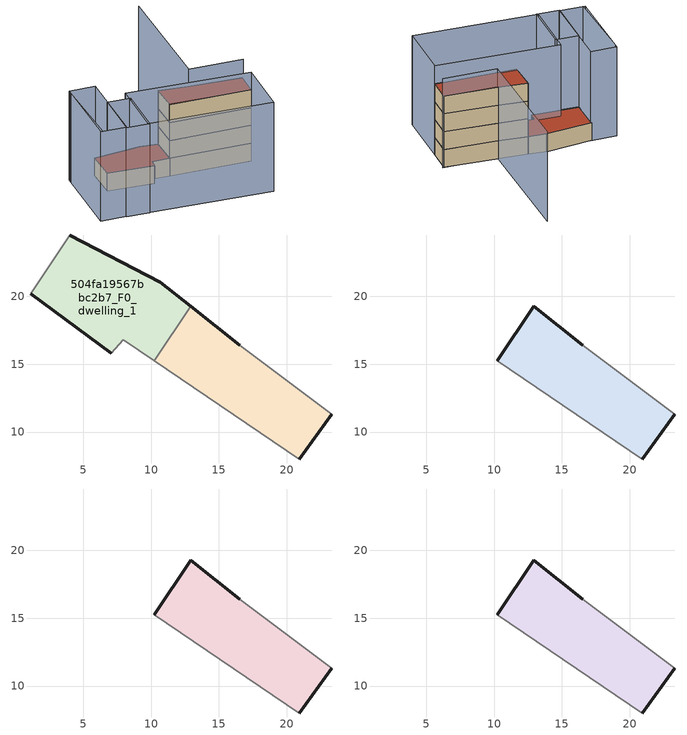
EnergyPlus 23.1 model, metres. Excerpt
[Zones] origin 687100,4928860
504fa19567bbc2b7_F0_dwelling_0
 floor ground (EU_floor_Construction): 20.94,8.01 23.31,11.31 16.55,16.39 12.93,19.28 10.22,15.27 z0
 wall outside (EU_wall_Construction): 12.93,19.28 16.55,16.39 / 23.31,11.31 20.94,8.01 z0:3
 wall adiabatic (EU_wall_Construction): 20.94,8.01 10.22,15.27 / 16.55,16.39 23.31,11.31 z0:3
 wall to 504fa19567bbc2b7_F0_dwelling_1 (EU_wall_Construction): 10.22,15.27 12.93,19.28 z0:3
504fa19567bbc2b7_F0_dwelling_1
 floor ground (EU_floor_Construction): 10.22,15.27 12.93,19.28 10.69,21.06 4.01,24.53 1.14,20.19 7.06,15.81 7.94,16.81 z0
 wall outside (EU_wall_Construction): 7.06,15.81 1.14,20.19 / 4.01,24.53 10.69,21.06 12.93,19.28 z0:3
 wall adiabatic (EU_wall_Construction): 10.22,15.27 7.94,16.81 7.06,15.81 / 1.14,20.19 4.01,24.53 z0:3
 roof outside (EU_roof_Construction): 10.69,21.06 12.93,19.28 10.22,15.27 7.94,16.81 7.06,15.81 1.14,20.19 4.01,24.53 z3
504fa19567bbc2b7_F1_dwelling_0
 floor to 504fa19567bbc2b7_F0_dwelling_0 (EU_floor_Construction): 20.94,8.01 23.31,11.31 16.54,16.39 12.93,19.28 10.22,15.27 z3
 wall outside (EU_wall_Construction): 10.22,15.27 12.93,19.28 16.55,16.39 / 23.31,11.31 20.94,8.01 z3:6
 wall adiabatic (EU_wall_Construction): 20.94,8.01 10.22,15.27 / 16.55,16.39 23.31,11.31 z3:6
504fa19567bbc2b7_F2_dwelling_0
 floor to 504fa19567bbc2b7_F1_dwelling_0 (EU_floor_Construction): 20.94,8.01 23.31,11.31 16.54,16.39 12.93,19.28 10.22,15.27 z6
 wall outside (EU_wall_Construction): 10.22,15.27 12.93,19.28 16.55,16.39 / 23.31,11.31 20.94,8.01 z6:9
 wall adiabatic (EU_wall_Construction): 20.94,8.01 10.22,15.27 / 16.55,16.39 23.31,11.31 z6:9
504fa19567bbc2b7_F3_dwelling_0
 floor to 504fa19567bbc2b7_F2_dwelling_0 (EU_floor_Construction): 20.94,8.01 23.31,11.31 16.54,16.39 12.93,19.28 10.22,15.27 z9
 wall outside (EU_wall_Construction): 10.22,15.27 12.93,19.28 16.55,16.39 / 23.31,11.31 20.94,8.01 z9:12
 wall adiabatic (EU_wall_Construction): 20.94,8.01 10.22,15.27 / 16.55,16.39 23.31,11.31 z9:12
 roof outside (EU_roof_Construction): 16.55,16.39 23.31,11.31 20.94,8.01 10.22,15.27 12.93,19.28 z12
shading: 23.45,11.22 16.35,16.11 / 16.35,16.11 28.22,33.32 / 0.46,26.37 -6.57,15.66 / 15.12,-0.07 -0.93,11.51 / -0.93,11.51 4.9,19.58 / 4.9,19.58 20.94,8.01 / 20.94,8.01 15.12,-0.07 / -3.69,13.44 1.14,20.19 / 1.14,20.19 4.15,18.04 / 4.15,18.04 -0.69,11.29 / -0.69,11.29 -3.69,13.44 / -6.95,15.75 0.76,26.8 / 0.76,26.8 4.12,24.46 / 4.12,24.46 -3.6,13.4 / -3.6,13.4 -6.95,15.75 z0:15
[Building]
EU S2 Campaign: North Axis=0; Terrain=City; Solar Distribution=FullExterior
[Site:Location]
Bologna: Latitude=44.5; Longitude=11.25; Time Zone=1; Elevation=37
[SizingPeriod:WeatherFileDays]
AnnualSizingPeriod: Begin Month=1; Begin Day of Month=1; End Month=12; End Day of Month=31; Day of Week for Start Day=Monday; Use Weather File Daylight Saving Period=No; Use Weather File Rain and Snow Indicators=No
[MATERIAL]
EU_InternalMass_Material: Roughness=MediumRough; Thickness=0.1; Conductivity=1; Density=1800; Specific Heat=900; Thermal Absorptance=0.9; Solar Absorptance=0.7; Visible Absorptance=0.7
[MATERIAL:NOMASS] Roughness=MediumRough; Thermal Absorptance=0.9; Solar Absorptance=0.7; Visible Absorptance=0.7
Name | Thermal Resistance
EU_wall_NoMass | 0.937881
EU_roof_NoMass | 0.548572
EU_floor_NoMass | 0.71348
[CONSTRUCTION]
EU_wall_Construction: EU_wall_NoMass
EU_roof_Construction: EU_roof_NoMass
EU_floor_Construction: EU_floor_NoMass
EU_InternalMass_Construction: EU_InternalMass_Material
[ZONE] Type=1; Multiplier=1; Ceiling Height=autocalculate; Floor Area=autocalculate; Part of Total Floor Area=Yes
Name | Volume
504fa19567bbc2b7_F0_dwelling_0 | 171.968
504fa19567bbc2b7_F1_dwelling_0; 504fa19567bbc2b7_F2_dwelling_0; 504fa19567bbc2b7_F3_dwelling_0 | 171.967
504fa19567bbc2b7_F0_dwelling_1 | 171.973
[INTERNALMASS] Construction=EU_InternalMass_Construction
Name | Zone or ZoneList | Surface Area
504fa19567bbc2b7_F0_dwelling_0_EU_InternalMass | 504fa19567bbc2b7_F0_dwelling_0 | 57.3227
504fa19567bbc2b7_F0_dwelling_1_EU_InternalMass | 504fa19567bbc2b7_F0_dwelling_1 | 57.3236
504fa19567bbc2b7_F1_dwelling_0_EU_InternalMass | 504fa19567bbc2b7_F1_dwelling_0 | 114.649
504fa19567bbc2b7_F2_dwelling_0_EU_InternalMass | 504fa19567bbc2b7_F2_dwelling_0 | 114.649
504fa19567bbc2b7_F3_dwelling_0_EU_InternalMass | 504fa19567bbc2b7_F3_dwelling_0 | 114.649
[OTHEREQUIPMENT] Fuel Type=Electricity; Design Level Calculation Method=Watts/Area; Power per Zone Floor Area=1; Fraction Latent=0; Fraction Radiant=0; Fraction Lost=0; Carbon Dioxide Generation Rate=0; EndUse Subcategory=EU_Step8_InternalGains
Name | Zone or ZoneList or Space or SpaceList | Schedule
EU_Step8_InternalGain_504fa19567bbc2b7_F0_dwelling_0_f000 | 504fa19567bbc2b7_F0_dwelling_0 | EU_Step8_GainSchedule_504fa19567bbc2b7_F0_dwelling_0_f000
EU_Step8_InternalGain_504fa19567bbc2b7_F0_dwelling_1_f000 | 504fa19567bbc2b7_F0_dwelling_1 | EU_Step8_GainSchedule_504fa19567bbc2b7_F0_dwelling_1_f000
EU_Step8_InternalGain_504fa19567bbc2b7_F1_dwelling_0_f000 | 504fa19567bbc2b7_F1_dwelling_0 | EU_Step8_GainSchedule_504fa19567bbc2b7_F1_dwelling_0_f000
EU_Step8_InternalGain_504fa19567bbc2b7_F2_dwelling_0_f000 | 504fa19567bbc2b7_F2_dwelling_0 | EU_Step8_GainSchedule_504fa19567bbc2b7_F2_dwelling_0_f000
EU_Step8_InternalGain_504fa19567bbc2b7_F3_dwelling_0_f000 | 504fa19567bbc2b7_F3_dwelling_0 | EU_Step8_GainSchedule_504fa19567bbc2b7_F3_dwelling_0_f000
[ZONEVENTILATION:DESIGNFLOWRATE] Schedule=EU_AlwaysOn; Design Flow Rate Calculation Method=AirChanges/Hour; Air Changes per Hour=0.687892; Ventilation Type=Natural; Fan Pressure Rise=0; Fan Total Efficiency=1; Constant Term Coefficient=1; Temperature Term Coefficient=0; Velocity Term Coefficient=0; Velocity Squared Term Coefficient=0; Minimum Indoor Temperature=-100; Maximum Indoor Temperature=100; Delta Temperature=-100; Minimum Outdoor Temperature=-100; Maximum Outdoor Temperature=100; Maximum Wind Speed=40
Name | Zone or ZoneList or Space or SpaceList
EU_ConstantAir_504fa19567bbc2b7_F0_dwelling_0 | 504fa19567bbc2b7_F0_dwelling_0
EU_ConstantAir_504fa19567bbc2b7_F0_dwelling_1 | 504fa19567bbc2b7_F0_dwelling_1
EU_ConstantAir_504fa19567bbc2b7_F1_dwelling_0 | 504fa19567bbc2b7_F1_dwelling_0
EU_ConstantAir_504fa19567bbc2b7_F2_dwelling_0 | 504fa19567bbc2b7_F2_dwelling_0
EU_ConstantAir_504fa19567bbc2b7_F3_dwelling_0 | 504fa19567bbc2b7_F3_dwelling_0
[SIZING:ZONE] Zone Cooling Design Supply Air Temperature Input Method=SupplyAirTemperature; Zone Cooling Design Supply Air Temperature=13; Zone Heating Design Supply Air Temperature Input Method=SupplyAirTemperature; Zone Heating Design Supply Air Temperature=50; Zone Cooling Design Supply Air Humidity Ratio=0.008; Zone Heating Design Supply Air Humidity Ratio=0.008; Cooling Design Air Flow Method=DesignDay; Cooling Design Air Flow Rate=0; Cooling Minimum Air Flow per Zone Floor Area=0.000762; Cooling Minimum Air Flow=0; Cooling Minimum Air Flow Fraction=0.2; Heating Design Air Flow Method=DesignDay; Heating Design Air Flow Rate=0; Heating Maximum Air Flow per Zone Floor Area=0.002032; Heating Maximum Air Flow=0.141576; Heating Maximum Air Flow Fraction=0.3; Account for Dedicated Outdoor Air System=No; Dedicated Outdoor Air System Control Strategy=NeutralSupplyAir; Dedicated Outdoor Air Low Setpoint Temperature for Design=autosize; Dedicated Outdoor Air High Setpoint Temperature for Design=autosize; Zone Load Sizing Method=Sensible Load Only No Latent Load; Zone Latent Cooling Design Supply Air Humidity Ratio Input Method=HumidityRatioDifference; Zone Cooling Design Supply Air Humidity Ratio Difference=0.005; Zone Latent Heating Design Supply Air Humidity Ratio Input Method=HumidityRatioDifference; Zone Humidification Design Supply Air Humidity Ratio Difference=0.005
504fa19567bbc2b7_F0_dwelling_0; 504fa19567bbc2b7_F0_dwelling_1; 504fa19567bbc2b7_F1_dwelling_0; 504fa19567bbc2b7_F2_dwelling_0; 504fa19567bbc2b7_F3_dwelling_0
[ThermostatSetpoint:DualSetpoint] Heating Setpoint Temperature Schedule=HVACTemplate-Always 20; Cooling Setpoint Temperature Schedule=HVACTemplate-Always 50
EU_HeatOnly_504fa19567bbc2b7_F0_dwelling_0 Dual SP Control; EU_HeatOnly_504fa19567bbc2b7_F0_dwelling_1 Dual SP Control; EU_HeatOnly_504fa19567bbc2b7_F1_dwelling_0 Dual SP Control; EU_HeatOnly_504fa19567bbc2b7_F2_dwelling_0 Dual SP Control; EU_HeatOnly_504fa19567bbc2b7_F3_dwelling_0 Dual SP Control
[ZoneControl:Thermostat] Control Type Schedule=HVACTemplate-Always 4
Name | Zone or ZoneList | Control
504fa19567bbc2b7_F0_dwelling_0 Thermostat | 504fa19567bbc2b7_F0_dwelling_0 | EU_HeatOnly_504fa19567bbc2b7_F0_dwelling_0 Dual SP Control
504fa19567bbc2b7_F0_dwelling_1 Thermostat | 504fa19567bbc2b7_F0_dwelling_1 | EU_HeatOnly_504fa19567bbc2b7_F0_dwelling_1 Dual SP Control
504fa19567bbc2b7_F1_dwelling_0 Thermostat | 504fa19567bbc2b7_F1_dwelling_0 | EU_HeatOnly_504fa19567bbc2b7_F1_dwelling_0 Dual SP Control
504fa19567bbc2b7_F2_dwelling_0 Thermostat | 504fa19567bbc2b7_F2_dwelling_0 | EU_HeatOnly_504fa19567bbc2b7_F2_dwelling_0 Dual SP Control
504fa19567bbc2b7_F3_dwelling_0 Thermostat | 504fa19567bbc2b7_F3_dwelling_0 | EU_HeatOnly_504fa19567bbc2b7_F3_dwelling_0 Dual SP Control
[Zone equipment]
504fa19567bbc2b7_F0_dwelling_0: 504fa19567bbc2b7_F0_dwelling_0 Ideal Loads Air System
504fa19567bbc2b7_F0_dwelling_1: 504fa19567bbc2b7_F0_dwelling_1 Ideal Loads Air System
504fa19567bbc2b7_F1_dwelling_0: 504fa19567bbc2b7_F1_dwelling_0 Ideal Loads Air System
504fa19567bbc2b7_F2_dwelling_0: 504fa19567bbc2b7_F2_dwelling_0 Ideal Loads Air System
504fa19567bbc2b7_F3_dwelling_0: 504fa19567bbc2b7_F3_dwelling_0 Ideal Loads Air System
[ZoneHVAC:IdealLoadsAirSystem] Availability Schedule=EU_AlwaysOn; Maximum Heating Supply Air Temperature [C]=50; Minimum Cooling Supply Air Temperature [C]=13; Maximum Heating Supply Air Humidity Ratio [kg-H20/kg-air]=0.0156; Minimum Cooling Supply Air Humidity Ratio [kg-H20/kg-air]=0.0077; Heating Limit=NoLimit; Cooling Limit=NoLimit; Heating Availability Schedule=EU_AlwaysOn; Cooling Availability Schedule=EU_CoolingOff; Dehumidification Control Type=ConstantSensibleHeatRatio; Cooling Sensible Heat Ratio=0.7; Humidification Control Type=None; Demand Controlled Ventilation Type=None; Outdoor Air Economizer Type=NoEconomizer; Heat Recovery Type=None; Sensible Heat Recovery Effectiveness=0.7; Latent Heat Recovery Effectiveness=0.65
504fa19567bbc2b7_F0_dwelling_0 Ideal Loads Air System; 504fa19567bbc2b7_F0_dwelling_1 Ideal Loads Air System; 504fa19567bbc2b7_F1_dwelling_0 Ideal Loads Air System; 504fa19567bbc2b7_F2_dwelling_0 Ideal Loads Air System; 504fa19567bbc2b7_F3_dwelling_0 Ideal Loads Air System
[SCHEDULE:CONSTANT]
Name | Hourly Value
EU_AlwaysOn | 1
EU_CoolingOff | 0
[SCHEDULE:FILE] Column Number=1; Rows to Skip at Top=0; Number of Hours of Data=8760; Column Separator=Comma; Interpolate to Timestep=No; Minutes per Item=60; Adjust Schedule for Daylight Savings=Yes
Name | File
EU_Step8_GainSchedule_504fa19567bbc2b7_F0_dwelling_0_f000 | ../../schedules/504fa19567bbc2b7/504fa19567bbc2b7_F0_dwelling_0_f000_gain.csv
EU_Step8_GainSchedule_504fa19567bbc2b7_F0_dwelling_1_f000 | ../../schedules/504fa19567bbc2b7/504fa19567bbc2b7_F0_dwelling_1_f000_gain.csv
EU_Step8_GainSchedule_504fa19567bbc2b7_F1_dwelling_0_f000 | ../../schedules/504fa19567bbc2b7/504fa19567bbc2b7_F1_dwelling_0_f000_gain.csv
EU_Step8_GainSchedule_504fa19567bbc2b7_F2_dwelling_0_f000 | ../../schedules/504fa19567bbc2b7/504fa19567bbc2b7_F2_dwelling_0_f000_gain.csv
EU_Step8_GainSchedule_504fa19567bbc2b7_F3_dwelling_0_f000 | ../../schedules/504fa19567bbc2b7/504fa19567bbc2b7_F3_dwelling_0_f000_gain.csv
[Schedule:Compact]
HVACTemplate-Always 20: Through: 12/31, For: AllDays, Until: 24:00, 20
HVACTemplate-Always 50: Through: 12/31, For: AllDays, Until: 24:00, 50
HVACTemplate-Always 4: Through: 12/31, For: AllDays, Until: 24:00, 4
